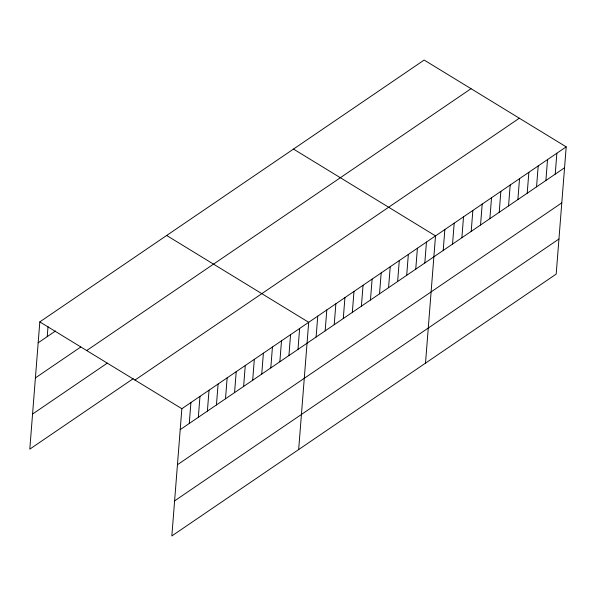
<?xml version="1.0" encoding="UTF-8"?>
<svg xmlns="http://www.w3.org/2000/svg" width="596" height="596" viewBox="0 0 596 596"><rect width="100%" height="100%" fill="white"/><g stroke="black" fill="none" stroke-linecap="round" stroke-linejoin="round"><path stroke-width="0.89" d="M566.2 146.862L181.855 408.714L171.842 535.953L556.187 274.108L566.2 146.862L424.158 60.047L39.813 321.892L29.8 449.138L133.228 378.669M47.226 336.636L48.015 326.638M189.267 423.458L190.914 402.538M198.326 417.289L199.973 396.37M207.386 411.113L209.032 390.194M216.445 404.945L218.091 384.025M225.504 398.769L227.15 377.849M234.563 392.6L236.21 371.68M243.622 386.424L245.269 365.504M252.682 380.255L254.328 359.336M261.741 374.079L263.387 353.16M270.8 367.911L272.447 346.991M279.859 361.735L281.506 340.823M288.918 355.566L290.565 334.647M297.985 349.39L299.624 328.478M298.671 449.548L308.691 322.302L166.649 235.48M316.103 337.045L317.75 316.133M325.163 330.877L326.809 309.957M334.222 324.701L335.868 303.789M343.281 318.532L344.928 297.613M352.34 312.364L353.987 291.444M361.399 306.188L363.046 285.268M370.459 300.019L372.105 279.099M379.518 293.843L381.164 272.923M388.577 287.674L390.224 266.755M397.636 281.498L399.283 260.579M406.695 275.33L408.342 254.41M415.755 269.154L417.401 248.234M424.814 262.985L426.46 242.065M425.507 363.135L435.52 235.889L293.485 149.075M443.208 250.454L444.854 229.535M452.543 244.092L454.189 223.172M461.878 237.73L463.524 216.817M471.212 231.375L472.859 210.455M480.547 225.012L482.194 204.093M489.882 218.657L491.529 197.738M499.217 212.295L500.863 191.376M508.552 205.94L510.198 185.021M517.879 199.578L519.526 178.658M527.214 193.216L528.861 172.304M536.549 186.861L538.195 165.941M545.884 180.499L547.53 159.579M555.219 174.144L556.865 153.224M38.166 342.812L55.532 330.981M35.41 377.901L80.706 347.036M86.688 350.545L471.034 88.692M32.564 414.049L107.302 363.128M134.979 380.062L519.325 118.217M180.208 429.634L564.554 167.781M177.444 464.716L561.79 202.871M174.598 500.871L558.944 239.018M39.813 321.892L181.855 408.714"/></g></svg>
